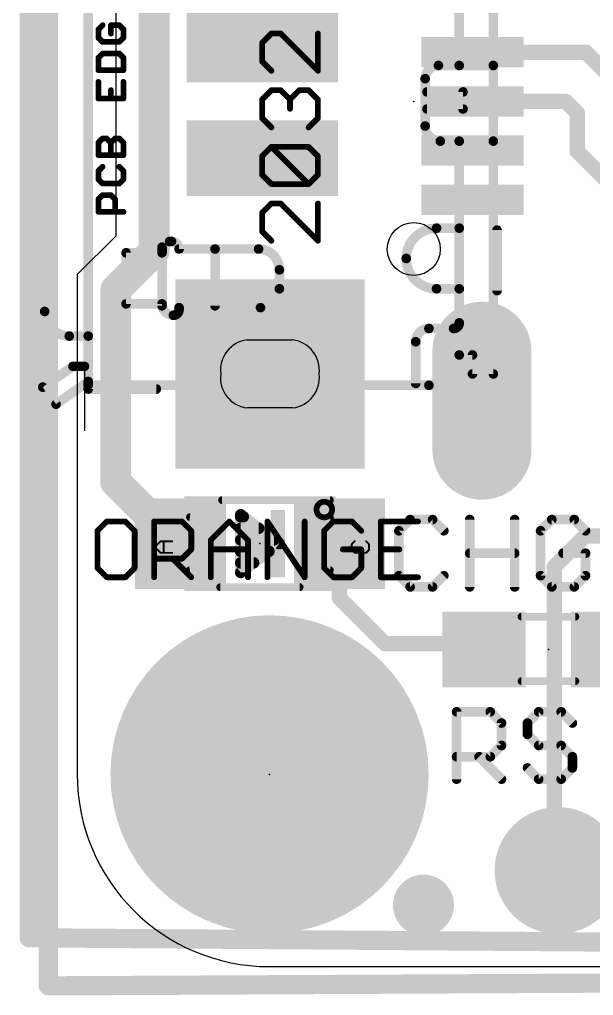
# Model space of a CAD drawing. Extents: x -0.8 to 51.2, y -0.4 to 23.4.
# Drawn here: x -0.76 to 6.82, y -0.38 to 12.51 of the extents above; entities that cross this region are included whole.
import ezdxf

# ---------------------------------------------------------------- set-up
doc = ezdxf.new("R2010")
doc.units = 0
for name, color, linetype in [('1', 12, 'CONTINUOUS'), ('16', 132, 'CONTINUOUS'), ('17', 110, 'CONTINUOUS'), ('18', 110, 'CONTINUOUS'), ('20', 53, 'CONTINUOUS'), ('21', 40, 'CONTINUOUS'), ('23', 40, 'CONTINUOUS'), ('27', 53, 'CONTINUOUS'), ('41', 12, 'CONTINUOUS'), ('42', 132, 'CONTINUOUS'), ('51', 253, 'CONTINUOUS')]:
    doc.layers.add(name, color=color, linetype=linetype)

# ---------------------------------------------------------------- blocks, each defined once
blk = doc.blocks.new('RECT')
blk.add_solid([(-0.5, -0.5), (0.5, -0.5), (-0.5, 0.5), (0.5, 0.5)])
blk = doc.blocks.new('ROUNDP')
at = {"const_width": 0.5}
blk.add_lwpolyline([(0, -0.25, 1), (0, 0.25, 1), (0, -0.25)], format="xyb", dxfattribs=at)
blk = doc.blocks.new('OFFSETP100')
at = {"const_width": 1}
blk.add_lwpolyline([(0, 0), (1, 0)], dxfattribs=at)
at = {"const_width": 0.5}
for points in [[(0, 0.25, 1), (0, -0.25)], [(1, -0.25, 1), (1, 0.25)]]:
    blk.add_lwpolyline(points, format="xyb", dxfattribs=at)
blk = doc.blocks.new('SQUAREP')
blk.add_solid([(-0.5, -0.5), (0.5, -0.5), (-0.5, 0.5), (0.5, 0.5)])
blk = doc.blocks.new('ROUNDV')
at = {"const_width": 0.5}
blk.add_lwpolyline([(0, -0.25, 1), (0, 0.25, 1), (0, -0.25)], format="xyb", dxfattribs=at)

msp = doc.modelspace()

# ---------------------------------------------------------------- linework, layer by layer
at = {"layer": '1'}
for points, const_width in [([(-0.381, 23.241), (-0.381, -0.254)], 0.254), ([(1.016, 9.4488), (1.016, 13.0048)], 0.4064), ([(5.22, 12.08), (6.716, 12.08)], 0.2032), ([(6.716, 12.08), (7.0104, 11.7856)], 0.2032), ([(5.22, 11.43), (6.4516, 11.43)], 0.2032), ([(6.4516, 11.43), (6.604, 11.2776)], 0.2032), ([(6.604, 11.2776), (6.604, 10.7696)], 0.2032), ([(6.604, 10.7696), (7.62, 9.7536)], 0.2032), ([(0.508, 8.9408), (1.016, 9.4488)], 0.4064), ([(0.508, 6.4008), (0.508, 8.9408)], 0.4064), ([(1.3208, 5.588), (0.508, 6.4008)], 0.4064), ([(1.363, 5.588), (1.3208, 5.588)], 0.4064), ([(3.463, 5.588), (3.463, 4.8682)], 0.2032), ([(3.463, 4.8682), (4.064, 4.2672)], 0.2032), ([(4.064, 4.2672), (5.2968, 4.2672)], 0.2032), ([(5.2968, 4.2672), (5.373, 4.191)], 0.2032), ([(-0.381, -0.254), (50.927, 0)], 0.254)]:
    msp.add_lwpolyline(points, dxfattribs=dict(at, const_width=const_width))
for points, const_width in [([(5.22, 12.1308, 1), (5.22, 12.0292)], 0.1016), ([(6.7519, 12.1159, 1), (6.6801, 12.0441)], 0.1016), ([(6.716, 12.0292, 1), (6.716, 12.1308)], 0.1016), ([(5.22, 11.4808, 1), (5.22, 11.3792)], 0.1016), ([(6.4875, 11.4659, 1), (6.4157, 11.3941)], 0.1016), ([(6.4516, 11.3792, 1), (6.4516, 11.4808)], 0.1016), ([(6.6548, 11.2776, 1), (6.5532, 11.2776)], 0.1016), ([(6.5681, 11.2417, 1), (6.6399, 11.3135)], 0.1016), ([(6.6399, 10.8055, 1), (6.5681, 10.7337)], 0.1016), ([(6.5532, 10.7696, 1), (6.6548, 10.7696)], 0.1016), ([(0.9144, 9.4488, 1), (1.1176, 9.4488)], 0.2032), ([(1.0878, 9.377, 1), (0.9442, 9.5206)], 0.2032), ([(0.6096, 8.9408, 1), (0.4064, 8.9408)], 0.2032), ([(0.4362, 9.0126, 1), (0.5798, 8.869)], 0.2032), ([(0.5798, 6.4726, 1), (0.4362, 6.329)], 0.2032), ([(0.4064, 6.4008, 1), (0.6096, 6.4008)], 0.2032), ([(1.3208, 5.6896, 1), (1.3208, 5.4864)], 0.2032), ([(1.249, 5.5162, 1), (1.3926, 5.6598)], 0.2032), ([(1.363, 5.4864, 1), (1.363, 5.6896)], 0.2032), ([(3.5138, 5.588, 1), (3.4122, 5.588)], 0.1016), ([(3.4989, 4.9041, 1), (3.4271, 4.8323)], 0.1016), ([(3.4122, 4.8682, 1), (3.5138, 4.8682)], 0.1016), ([(4.064, 4.318, 1), (4.064, 4.2164)], 0.1016), ([(4.0281, 4.2313, 1), (4.0999, 4.3031)], 0.1016), ([(5.3327, 4.3031, 1), (5.2609, 4.2313)], 0.1016), ([(5.2968, 4.2164, 1), (5.2968, 4.318)], 0.1016), ([(5.3371, 4.1551, 1), (5.4089, 4.2269)], 0.1016), ([(-0.3813, -0.1905, 1), (-0.3807, -0.3175)], 0.127), ([(-0.4445, -0.254, 1), (-0.3175, -0.254)], 0.127)]:
    msp.add_lwpolyline(points, format="xyb", dxfattribs=dict(at, const_width=const_width))
at = {"layer": '16'}
for points, const_width in [([(-0.635, 0.381), (-0.635, 23.241)], 0.254), ([(6.7056, 5.6896), (6.2992, 5.2832)], 0.2032), ([(8.8392, 5.6896), (6.7056, 5.6896)], 0.2032), ([(6.2992, 5.2832), (6.2992, 1.3208)], 0.2032), ([(6.2992, 1.3208), (6.35, 1.27)], 0.2032), ([(51.054, 0), (-0.635, 0.381)], 0.254)]:
    msp.add_lwpolyline(points, dxfattribs=dict(at, const_width=const_width))
for points, const_width in [([(6.7056, 5.7404, 1), (6.7056, 5.6388)], 0.1016), ([(6.7415, 5.6537, 1), (6.6697, 5.7255)], 0.1016), ([(6.35, 5.2832, 1), (6.2484, 5.2832)], 0.1016), ([(6.2633, 5.3191, 1), (6.3351, 5.2473)], 0.1016), ([(6.3351, 1.3567, 1), (6.2633, 1.2849)], 0.1016), ([(6.2484, 1.3208, 1), (6.35, 1.3208)], 0.1016), ([(6.3141, 1.2341, 1), (6.3859, 1.3059)], 0.1016), ([(-0.6345, 0.4445, 1), (-0.6355, 0.3175)], 0.127), ([(-0.6985, 0.381, 1), (-0.5715, 0.381)], 0.127)]:
    msp.add_lwpolyline(points, format="xyb", dxfattribs=dict(at, const_width=const_width))
at = {"layer": '20'}
for p, q in [((0.508, 13.208), (0.508, 9.652)), ((0.508, 9.652), (0, 9.144)), ((0, 9.144), (0, 2.54)), ((2.245, 8.28), (2.845, 8.28)), ((2.845, 7.38), (2.245, 7.38)), ((2.54, 0), (48.26, 0))]:
    msp.add_line(p, q, dxfattribs=at)
msp.add_circle((4.445, 9.48), 0.35, dxfattribs=at)
for centre, radius, start, end in [((2.295, 7.88), 0.4031, 97.125, 187.125), ((2.795, 7.88), 0.4031, 352.875, 82.875), ((2.295, 7.78), 0.4031, 172.875, 262.875), ((2.795, 7.78), 0.4031, 277.125, 7.125), ((2.54, 2.54), 2.54, 180, 270)]:
    msp.add_arc(centre, radius, start, end, dxfattribs=at)
at = {"layer": '21'}
for points, const_width in [([(0.145, 15.23), (0.145, 7.63)], 0.127), ([(5.545, 9.73), (5.545, 8.93)], 0.127), ([(0.145, 7.63), (1.045, 7.63)], 0.127), ([(2.667, 5.588), (2.159, 5.969)], 0.1524), ([(2.159, 5.969), (2.159, 5.207)], 0.1524), ([(2.159, 5.9436), (2.1929, 5.9436)], 0.1524), ([(4.3965, 5.9063), (4.2482, 5.758)], 0.127), ([(4.6931, 5.9063), (4.3965, 5.9063)], 0.127), ([(4.8414, 5.758), (4.6931, 5.9063)], 0.127), ([(5.1837, 5.0165), (5.1837, 5.9063)], 0.127), ([(5.7769, 5.9063), (5.7769, 5.0165)], 0.127), ([(6.2675, 5.9063), (6.1193, 5.758)], 0.127), ([(6.5641, 5.9063), (6.2675, 5.9063)], 0.127), ([(6.7124, 5.758), (6.5641, 5.9063)], 0.127), ([(2.159, 5.7912), (2.3961, 5.7912)], 0.1524), ([(4.2482, 5.758), (4.2482, 5.1648)], 0.127), ([(6.1193, 5.758), (6.1193, 5.1648)], 0.127), ([(2.159, 5.6388), (2.5993, 5.6388)], 0.1524), ([(2.159, 5.207), (2.667, 5.588)], 0.1524), ([(2.159, 5.4864), (2.5315, 5.4864)], 0.1524), ([(5.1837, 5.4614), (5.7769, 5.4614)], 0.127), ([(6.7124, 5.4614), (6.4158, 5.4614)], 0.127), ([(6.7124, 5.1648), (6.7124, 5.4614)], 0.127), ([(2.159, 5.334), (2.3283, 5.334)], 0.1524), ([(4.2482, 5.1648), (4.3965, 5.0165)], 0.127), ([(4.6931, 5.0165), (4.8414, 5.1648)], 0.127), ([(6.1193, 5.1648), (6.2675, 5.0165)], 0.127), ([(6.5641, 5.0165), (6.7124, 5.1648)], 0.127), ([(4.3965, 5.0165), (4.6931, 5.0165)], 0.127), ([(6.2675, 5.0165), (6.5641, 5.0165)], 0.127), ([(5.0102, 2.4765), (5.0102, 3.3663)], 0.127), ([(5.0102, 3.3663), (5.4551, 3.3663)], 0.127), ([(5.4551, 3.3663), (5.6034, 3.218)], 0.127), ([(6.094, 3.3663), (5.9457, 3.218)], 0.127), ([(6.3906, 3.3663), (6.094, 3.3663)], 0.127), ([(6.5389, 3.218), (6.3906, 3.3663)], 0.127), ([(5.6034, 3.218), (5.6034, 2.9214)], 0.127), ([(5.9457, 3.218), (5.9457, 3.0697)], 0.127), ([(5.9457, 3.0697), (6.094, 2.9214)], 0.127), ([(5.6034, 2.9214), (5.4551, 2.7731)], 0.127), ([(6.094, 2.9214), (6.3906, 2.9214)], 0.127), ([(6.3906, 2.9214), (6.5389, 2.7731)], 0.127), ([(5.4551, 2.7731), (5.0102, 2.7731)], 0.127), ([(5.3068, 2.7731), (5.6034, 2.4765)], 0.127), ([(6.5389, 2.7731), (6.5389, 2.6248)], 0.127), ([(6.094, 2.4765), (5.9457, 2.6248)], 0.127), ([(6.5389, 2.6248), (6.3906, 2.4765)], 0.127), ([(6.3906, 2.4765), (6.094, 2.4765)], 0.127)]:
    msp.add_lwpolyline(points, dxfattribs=dict(at, const_width=const_width))
for points, const_width in [([(5.5767, 9.73, 1), (5.5133, 9.73)], 0.0635), ([(5.5133, 8.93, 1), (5.5767, 8.93)], 0.0635), ([(0.145, 7.6618, 1), (0.145, 7.5983)], 0.0635), ([(0.1133, 7.63, 1), (0.1768, 7.63)], 0.0635), ([(1.045, 7.5983, 1), (1.045, 7.6618)], 0.0635), ([(2.1819, 5.9995, 1), (2.1361, 5.9385)], 0.0762), ([(2.1971, 5.969, 1), (2.1209, 5.969)], 0.0762), ([(2.159, 5.9817, 1), (2.159, 5.9055)], 0.0762), ([(2.1929, 5.9055, 1), (2.1929, 5.9817)], 0.0762), ([(4.3965, 5.938, 1), (4.3965, 5.8745)], 0.0635), ([(4.419, 5.8838, 1), (4.3741, 5.9287)], 0.0635), ([(4.7156, 5.9287, 1), (4.6706, 5.8838)], 0.0635), ([(4.6931, 5.8745, 1), (4.6931, 5.938)], 0.0635), ([(5.2155, 5.9063, 1), (5.152, 5.9063)], 0.0635), ([(5.8087, 5.9063, 1), (5.7452, 5.9063)], 0.0635), ([(6.2675, 5.938, 1), (6.2675, 5.8745)], 0.0635), ([(6.29, 5.8838, 1), (6.2451, 5.9287)], 0.0635), ([(6.5866, 5.9287, 1), (6.5417, 5.8838)], 0.0635), ([(6.5641, 5.8745, 1), (6.5641, 5.938)], 0.0635), ([(2.159, 5.8293, 1), (2.159, 5.7531)], 0.0762), ([(2.3961, 5.7531, 1), (2.3961, 5.8293)], 0.0762), ([(4.28, 5.758, 1), (4.2165, 5.758)], 0.0635), ([(4.2258, 5.7804, 1), (4.2707, 5.7355)], 0.0635), ([(4.8189, 5.7355, 1), (4.8638, 5.7804)], 0.0635), ([(6.151, 5.758, 1), (6.0875, 5.758)], 0.0635), ([(6.0968, 5.7804, 1), (6.1417, 5.7355)], 0.0635), ([(6.69, 5.7355, 1), (6.7349, 5.7804)], 0.0635), ([(2.159, 5.6769, 1), (2.159, 5.6007)], 0.0762), ([(2.5993, 5.6007, 1), (2.5993, 5.6769)], 0.0762), ([(2.159, 5.5245, 1), (2.159, 5.4483)], 0.0762), ([(2.5315, 5.4483, 1), (2.5315, 5.5245)], 0.0762), ([(2.6899, 5.5575, 1), (2.6441, 5.6185)], 0.0762), ([(2.6441, 5.5575, 1), (2.6899, 5.6185)], 0.0762), ([(5.1837, 5.4931, 1), (5.1837, 5.4296)], 0.0635), ([(5.7769, 5.4296, 1), (5.7769, 5.4931)], 0.0635), ([(6.4158, 5.4931, 1), (6.4158, 5.4296)], 0.0635), ([(6.7442, 5.4614, 1), (6.6807, 5.4614)], 0.0635), ([(6.7124, 5.4296, 1), (6.7124, 5.4931)], 0.0635), ([(2.159, 5.3721, 1), (2.159, 5.2959)], 0.0762), ([(2.3283, 5.2959, 1), (2.3283, 5.3721)], 0.0762), ([(2.1361, 5.2375, 1), (2.1819, 5.1765)], 0.0762), ([(2.1209, 5.207, 1), (2.1971, 5.207)], 0.0762), ([(4.2707, 5.1872, 1), (4.2258, 5.1423)], 0.0635), ([(4.2165, 5.1648, 1), (4.28, 5.1648)], 0.0635), ([(4.8638, 5.1423, 1), (4.8189, 5.1872)], 0.0635), ([(6.1417, 5.1872, 1), (6.0968, 5.1423)], 0.0635), ([(6.0875, 5.1648, 1), (6.151, 5.1648)], 0.0635), ([(6.6807, 5.1648, 1), (6.7442, 5.1648)], 0.0635), ([(6.7349, 5.1423, 1), (6.69, 5.1872)], 0.0635), ([(4.3965, 5.0483, 1), (4.3965, 4.9848)], 0.0635), ([(4.3741, 4.994, 1), (4.419, 5.039)], 0.0635), ([(4.6706, 5.039, 1), (4.7156, 4.994)], 0.0635), ([(4.6931, 4.9848, 1), (4.6931, 5.0483)], 0.0635), ([(5.152, 5.0165, 1), (5.2155, 5.0165)], 0.0635), ([(5.7452, 5.0165, 1), (5.8087, 5.0165)], 0.0635), ([(6.2675, 5.0483, 1), (6.2675, 4.9848)], 0.0635), ([(6.2451, 4.994, 1), (6.29, 5.039)], 0.0635), ([(6.5417, 5.039, 1), (6.5866, 4.994)], 0.0635), ([(6.5641, 4.9848, 1), (6.5641, 5.0483)], 0.0635), ([(2.54, 0.54, 1), (2.54, 4.54, 1), (2.54, 0.54)], 0.2032), ([(5.0102, 3.398, 1), (5.0102, 3.3345)], 0.0635), ([(5.042, 3.3663, 1), (4.9785, 3.3663)], 0.0635), ([(5.4776, 3.3887, 1), (5.4326, 3.3438)], 0.0635), ([(5.4551, 3.3345, 1), (5.4551, 3.398)], 0.0635), ([(6.094, 3.398, 1), (6.094, 3.3345)], 0.0635), ([(6.1165, 3.3438, 1), (6.0716, 3.3887)], 0.0635), ([(6.4131, 3.3887, 1), (6.3682, 3.3438)], 0.0635), ([(6.3906, 3.3345, 1), (6.3906, 3.398)], 0.0635), ([(5.6351, 3.218, 1), (5.5716, 3.218)], 0.0635), ([(5.5809, 3.1955, 1), (5.6258, 3.2404)], 0.0635), ([(5.9775, 3.218, 1), (5.914, 3.218)], 0.0635), ([(5.9233, 3.2404, 1), (5.9682, 3.1955)], 0.0635), ([(6.5165, 3.1955, 1), (6.5614, 3.2404)], 0.0635), ([(5.914, 3.0697, 1), (5.9775, 3.0697)], 0.0635), ([(5.9682, 3.0921, 1), (5.9233, 3.0472)], 0.0635), ([(5.6258, 2.8989, 1), (5.5809, 2.9438)], 0.0635), ([(6.094, 2.9531, 1), (6.094, 2.8896)], 0.0635), ([(6.0716, 2.8989, 1), (6.1165, 2.9438)], 0.0635), ([(6.4131, 2.9438, 1), (6.3682, 2.8989)], 0.0635), ([(6.3906, 2.8896, 1), (6.3906, 2.9531)], 0.0635), ([(5.0102, 2.8048, 1), (5.0102, 2.7413)], 0.0635), ([(5.3293, 2.7955, 1), (5.2844, 2.7506)], 0.0635), ([(5.4551, 2.7413, 1), (5.4551, 2.8048)], 0.0635), ([(5.5716, 2.9214, 1), (5.6351, 2.9214)], 0.0635), ([(6.5707, 2.7731, 1), (6.5072, 2.7731)], 0.0635), ([(5.4326, 2.7955, 1), (5.4776, 2.7506)], 0.0635), ([(6.5165, 2.7506, 1), (6.5614, 2.7955)], 0.0635), ([(5.9682, 2.6472, 1), (5.9233, 2.6023)], 0.0635), ([(6.5072, 2.6248, 1), (6.5707, 2.6248)], 0.0635), ([(6.5614, 2.6023, 1), (6.5165, 2.6472)], 0.0635), ([(4.9785, 2.4765, 1), (5.042, 2.4765)], 0.0635), ([(5.5809, 2.454, 1), (5.6258, 2.499)], 0.0635), ([(6.094, 2.5083, 1), (6.094, 2.4447)], 0.0635), ([(6.0716, 2.454, 1), (6.1165, 2.499)], 0.0635), ([(6.3682, 2.499, 1), (6.4131, 2.454)], 0.0635), ([(6.3906, 2.4447, 1), (6.3906, 2.5083)], 0.0635)]:
    msp.add_lwpolyline(points, format="xyb", dxfattribs=dict(at, const_width=const_width))
at = {"layer": '23'}
for p in [(4.445, 11.43), (2.413, 5.588), (6.223, 4.191), (2.54, 2.54)]:
    msp.add_point(p, dxfattribs=at)
at = {"layer": '27', "const_width": 0.0762}
for points in [[(2.5641, 12.3264), (2.4413, 12.2035)], [(2.687, 12.3264), (2.5641, 12.3264)], [(3.1785, 11.8349), (2.687, 12.3264)], [(3.1785, 12.3264), (3.1785, 11.8349)], [(2.4413, 12.2035), (2.4413, 11.9577)], [(2.4413, 11.9577), (2.5641, 11.8349)], [(2.4413, 11.4551), (2.5641, 11.5779)], [(2.5641, 11.5779), (2.687, 11.5779)], [(2.687, 11.5779), (2.8099, 11.4551)], [(2.8099, 11.4551), (2.9328, 11.5779)], [(2.9328, 11.5779), (3.0556, 11.5779)], [(3.0556, 11.5779), (3.1785, 11.4551)], [(2.4413, 11.2093), (2.4413, 11.4551)], [(2.8099, 11.4551), (2.8099, 11.3322)], [(3.1785, 11.4551), (3.1785, 11.2093)], [(2.5641, 11.0865), (2.4413, 11.2093)], [(3.1785, 11.2093), (3.0556, 11.0865)], [(2.4413, 10.7066), (2.5641, 10.8295)], [(2.5641, 10.8295), (3.0556, 10.8295)], [(3.0556, 10.338), (2.5641, 10.8295)], [(3.0556, 10.8295), (3.1785, 10.7066)], [(2.4413, 10.4609), (2.4413, 10.7066)], [(3.1785, 10.7066), (3.1785, 10.4609)], [(2.5641, 10.338), (2.4413, 10.4609)], [(3.1785, 10.4609), (3.0556, 10.338)], [(3.0556, 10.338), (2.5641, 10.338)], [(2.5641, 10.0811), (2.4413, 9.9582)], [(2.687, 10.0811), (2.5641, 10.0811)], [(3.1785, 9.5896), (2.687, 10.0811)], [(3.1785, 10.0811), (3.1785, 9.5896)], [(2.4413, 9.9582), (2.4413, 9.7125)], [(2.4413, 9.7125), (2.5641, 9.5896)], [(0.3896, 5.8807), (0.2667, 5.7579)], [(0.6353, 5.8807), (0.3896, 5.8807)], [(0.7582, 5.7579), (0.6353, 5.8807)], [(1.0151, 5.1435), (1.0151, 5.8807)], [(1.0151, 5.8807), (1.3837, 5.8807)], [(1.3837, 5.8807), (1.5066, 5.7579)], [(1.7635, 5.635), (2.0093, 5.8807)], [(2.0093, 5.8807), (2.255, 5.635)], [(2.5119, 5.1435), (2.5119, 5.8807)], [(2.5119, 5.8807), (3.0034, 5.1435)], [(3.0034, 5.1435), (3.0034, 5.8807)], [(3.3832, 5.8807), (3.2604, 5.7579)], [(3.629, 5.8807), (3.3832, 5.8807)], [(3.7518, 5.7579), (3.629, 5.8807)], [(4.5003, 5.8807), (4.0088, 5.8807)], [(4.0088, 5.8807), (4.0088, 5.1435)], [(0.2667, 5.7579), (0.2667, 5.2664)], [(0.7582, 5.2664), (0.7582, 5.7579)], [(1.5066, 5.7579), (1.5066, 5.5121)], [(1.7635, 5.1435), (1.7635, 5.635)], [(2.255, 5.635), (2.255, 5.1435)], [(3.2604, 5.7579), (3.2604, 5.2664)], [(1.5066, 5.5121), (1.3837, 5.3892)], [(1.7635, 5.5121), (2.255, 5.5121)], [(3.7518, 5.5121), (3.5061, 5.5121)], [(3.7518, 5.2664), (3.7518, 5.5121)], [(4.0088, 5.5121), (4.2545, 5.5121)], [(1.3837, 5.3892), (1.0151, 5.3892)], [(1.2609, 5.3892), (1.5066, 5.1435)], [(0.2667, 5.2664), (0.3896, 5.1435)], [(0.6353, 5.1435), (0.7582, 5.2664)], [(3.2604, 5.2664), (3.3832, 5.1435)], [(3.629, 5.1435), (3.7518, 5.2664)], [(0.3896, 5.1435), (0.6353, 5.1435)], [(3.3832, 5.1435), (3.629, 5.1435)], [(4.0088, 5.1435), (4.5003, 5.1435)]]:
    msp.add_lwpolyline(points, dxfattribs=at)
at = {"layer": '27', "const_width": 0.0381}
for points in [[(2.5641, 12.3454, 1), (2.5641, 12.3073)], [(2.5776, 12.3129, 1), (2.5507, 12.3398)], [(2.7005, 12.3398, 1), (2.6735, 12.3129)], [(2.687, 12.3073, 1), (2.687, 12.3454)], [(3.1976, 12.3264, 1), (3.1595, 12.3264)], [(2.4278, 12.217, 1), (2.4547, 12.19)], [(2.4603, 12.2035, 1), (2.4222, 12.2035)], [(2.4547, 11.9712, 1), (2.4278, 11.9443)], [(2.4222, 11.9577, 1), (2.4603, 11.9577)], [(2.5507, 11.8214, 1), (2.5776, 11.8483)], [(3.165, 11.8214, 1), (3.192, 11.8483)], [(3.1595, 11.8349, 1), (3.1976, 11.8349)], [(2.5641, 11.597, 1), (2.5641, 11.5589)], [(2.5776, 11.5645, 1), (2.5507, 11.5914)], [(2.7005, 11.5914, 1), (2.6735, 11.5645)], [(2.687, 11.5589, 1), (2.687, 11.597)], [(2.9328, 11.597, 1), (2.9328, 11.5589)], [(2.9462, 11.5645, 1), (2.9193, 11.5914)], [(3.0691, 11.5914, 1), (3.0422, 11.5645)], [(3.0556, 11.5589, 1), (3.0556, 11.597)], [(2.4603, 11.4551, 1), (2.4222, 11.4551)], [(2.4278, 11.4685, 1), (2.4547, 11.4416)], [(2.8289, 11.4551, 1), (2.7908, 11.4551)], [(2.7964, 11.4685, 1), (2.8234, 11.4416)], [(2.7964, 11.4416, 1), (2.8234, 11.4685)], [(3.1976, 11.4551, 1), (3.1595, 11.4551)], [(3.165, 11.4416, 1), (3.192, 11.4685)], [(2.7908, 11.3322, 1), (2.8289, 11.3322)], [(2.4547, 11.2228, 1), (2.4278, 11.1959)], [(2.4222, 11.2093, 1), (2.4603, 11.2093)], [(3.1595, 11.2093, 1), (3.1976, 11.2093)], [(3.192, 11.1959, 1), (3.165, 11.2228)], [(2.5507, 11.073, 1), (2.5776, 11.0999)], [(3.0422, 11.0999, 1), (3.0691, 11.073)], [(2.5641, 10.8486, 1), (2.5641, 10.8105)], [(2.5776, 10.843, 1), (2.5507, 10.8161)], [(2.5776, 10.8161, 1), (2.5507, 10.843)], [(3.0691, 10.843, 1), (3.0422, 10.8161)], [(3.0556, 10.8105, 1), (3.0556, 10.8486)], [(2.4603, 10.7066, 1), (2.4222, 10.7066)], [(2.4278, 10.7201, 1), (2.4547, 10.6932)], [(3.1976, 10.7066, 1), (3.1595, 10.7066)], [(3.165, 10.6932, 1), (3.192, 10.7201)], [(2.4547, 10.4744, 1), (2.4278, 10.4474)], [(2.4222, 10.4609, 1), (2.4603, 10.4609)], [(3.1595, 10.4609, 1), (3.1976, 10.4609)], [(3.192, 10.4474, 1), (3.165, 10.4744)], [(2.5641, 10.3571, 1), (2.5641, 10.319)], [(2.5507, 10.3246, 1), (2.5776, 10.3515)], [(3.0422, 10.3515, 1), (3.0691, 10.3246)], [(3.0422, 10.3246, 1), (3.0691, 10.3515)], [(3.0556, 10.319, 1), (3.0556, 10.3571)], [(2.5641, 10.1002, 1), (2.5641, 10.0621)], [(2.5776, 10.0676, 1), (2.5507, 10.0946)], [(2.7005, 10.0946, 1), (2.6735, 10.0676)], [(2.687, 10.0621, 1), (2.687, 10.1002)], [(3.1976, 10.0811, 1), (3.1595, 10.0811)], [(2.4603, 9.9582, 1), (2.4222, 9.9582)], [(2.4278, 9.9717, 1), (2.4547, 9.9448)], [(2.4547, 9.726, 1), (2.4278, 9.699)], [(2.4222, 9.7125, 1), (2.4603, 9.7125)], [(2.5507, 9.5762, 1), (2.5776, 9.6031)], [(3.1595, 9.5896, 1), (3.1976, 9.5896)], [(3.165, 9.5762, 1), (3.192, 9.6031)], [(0.3896, 5.8998, 1), (0.3896, 5.8617)], [(0.403, 5.8673, 1), (0.3761, 5.8942)], [(0.6488, 5.8942, 1), (0.6218, 5.8673)], [(0.6353, 5.8617, 1), (0.6353, 5.8998)], [(1.0342, 5.8807, 1), (0.9961, 5.8807)], [(1.0151, 5.8998, 1), (1.0151, 5.8617)], [(1.3972, 5.8942, 1), (1.3703, 5.8673)], [(1.3837, 5.8617, 1), (1.3837, 5.8998)], [(2.0227, 5.8942, 1), (1.9958, 5.8673)], [(2.0227, 5.8673, 1), (1.9958, 5.8942)], [(2.531, 5.8807, 1), (2.4929, 5.8807)], [(2.5278, 5.8913, 1), (2.4961, 5.8702)], [(3.0225, 5.8807, 1), (2.9844, 5.8807)], [(3.3832, 5.8998, 1), (3.3832, 5.8617)], [(3.3967, 5.8673, 1), (3.3698, 5.8942)], [(3.6424, 5.8942, 1), (3.6155, 5.8673)], [(3.629, 5.8617, 1), (3.629, 5.8998)], [(4.0088, 5.8998, 1), (4.0088, 5.8617)], [(4.0278, 5.8807, 1), (3.9897, 5.8807)], [(4.5003, 5.8617, 1), (4.5003, 5.8998)], [(0.2858, 5.7579, 1), (0.2476, 5.7579)], [(0.2532, 5.7713, 1), (0.2802, 5.7444)], [(0.7772, 5.7579, 1), (0.7391, 5.7579)], [(0.7447, 5.7444, 1), (0.7717, 5.7713)], [(1.5257, 5.7579, 1), (1.4876, 5.7579)], [(1.4931, 5.7444, 1), (1.5201, 5.7713)], [(1.7826, 5.635, 1), (1.7445, 5.635)], [(2.2741, 5.635, 1), (2.236, 5.635)], [(3.2794, 5.7579, 1), (3.2413, 5.7579)], [(3.2469, 5.7713, 1), (3.2738, 5.7444)], [(3.7384, 5.7444, 1), (3.7653, 5.7713)], [(1.5201, 5.4986, 1), (1.4931, 5.5256)], [(1.7501, 5.6485, 1), (1.777, 5.6215)], [(1.7635, 5.5312, 1), (1.7635, 5.4931)], [(2.2415, 5.6215, 1), (2.2685, 5.6485)], [(2.255, 5.4931, 1), (2.255, 5.5312)], [(3.5061, 5.5312, 1), (3.5061, 5.4931)], [(3.7709, 5.5121, 1), (3.7328, 5.5121)], [(3.7518, 5.4931, 1), (3.7518, 5.5312)], [(4.0088, 5.5312, 1), (4.0088, 5.4931)], [(4.2545, 5.4931, 1), (4.2545, 5.5312)], [(1.0151, 5.4083, 1), (1.0151, 5.3702)], [(1.2743, 5.4027, 1), (1.2474, 5.3758)], [(1.3703, 5.4027, 1), (1.3972, 5.3758)], [(1.3837, 5.3702, 1), (1.3837, 5.4083)], [(1.4876, 5.5121, 1), (1.5257, 5.5121)], [(0.2802, 5.2798, 1), (0.2532, 5.2529)], [(0.7717, 5.2529, 1), (0.7447, 5.2798)], [(3.2738, 5.2798, 1), (3.2469, 5.2529)], [(3.7653, 5.2529, 1), (3.7384, 5.2798)], [(0.2476, 5.2664, 1), (0.2858, 5.2664)], [(0.3896, 5.1626, 1), (0.3896, 5.1245)], [(0.3761, 5.13, 1), (0.403, 5.157)], [(0.6218, 5.157, 1), (0.6488, 5.13)], [(0.6353, 5.1245, 1), (0.6353, 5.1626)], [(0.7391, 5.2664, 1), (0.7772, 5.2664)], [(0.9961, 5.1435, 1), (1.0342, 5.1435)], [(1.4931, 5.13, 1), (1.5201, 5.157)], [(1.7445, 5.1435, 1), (1.7826, 5.1435)], [(2.236, 5.1435, 1), (2.2741, 5.1435)], [(2.4929, 5.1435, 1), (2.531, 5.1435)], [(2.9844, 5.1435, 1), (3.0225, 5.1435)], [(2.9876, 5.1329, 1), (3.0193, 5.1541)], [(3.2413, 5.2664, 1), (3.2794, 5.2664)], [(3.3832, 5.1626, 1), (3.3832, 5.1245)], [(3.3698, 5.13, 1), (3.3967, 5.157)], [(3.6155, 5.157, 1), (3.6424, 5.13)], [(3.629, 5.1245, 1), (3.629, 5.1626)], [(3.7328, 5.2664, 1), (3.7709, 5.2664)], [(4.0088, 5.1626, 1), (4.0088, 5.1245)], [(3.9897, 5.1435, 1), (4.0278, 5.1435)], [(4.5003, 5.1245, 1), (4.5003, 5.1626)]]:
    msp.add_lwpolyline(points, format="xyb", dxfattribs=at)
at = {"layer": '41', "const_width": 2.032}
msp.add_lwpolyline([(2.54, 1.54, 1), (2.54, 3.54, 1), (2.54, 1.54)], format="xyb", dxfattribs=at)
at = {"layer": '42', "const_width": 2.032}
msp.add_lwpolyline([(2.54, 1.54, 1), (2.54, 3.54, 1), (2.54, 1.54)], format="xyb", dxfattribs=at)
at = {"layer": '51'}
msp.add_line((0.095, 7.93), (0.095, 7.08), dxfattribs=at)
for points, const_width in [([(5.495, 15.005), (5.495, 11.905)], 0.127), ([(0.145, 14.505), (0.145, 8.33)], 0.127), ([(-0.43, 14.155), (-0.43, 8.655)], 0.127), ([(5.045, 11.905), (5.045, 13.08)], 0.127), ([(0.3347, 12.4368), (0.2796, 12.3817)], 0.0762), ([(0.2796, 12.3817), (0.2796, 12.2716)], 0.0762), ([(0.555, 12.4368), (0.4449, 12.4368)], 0.0762), ([(0.4449, 12.4368), (0.4449, 12.3267)], 0.0762), ([(0.6101, 12.3817), (0.555, 12.4368)], 0.0762), ([(0.6101, 12.2716), (0.6101, 12.3817)], 0.0762), ([(0.2796, 12.2716), (0.3347, 12.2165)], 0.0762), ([(0.3347, 12.2165), (0.555, 12.2165)], 0.0762), ([(0.555, 12.2165), (0.6101, 12.2716)], 0.0762), ([(0.3347, 12.0626), (0.2796, 12.0075)], 0.0762), ([(0.2796, 12.0075), (0.2796, 11.8423)], 0.0762), ([(0.555, 12.0626), (0.3347, 12.0626)], 0.0762), ([(0.6101, 12.0075), (0.555, 12.0626)], 0.0762), ([(0.6101, 11.8423), (0.6101, 12.0075)], 0.0762), ([(0.2796, 11.8423), (0.6101, 11.8423)], 0.0762), ([(4.77, 11.905), (5.045, 11.905)], 0.127), ([(5.045, 11.905), (5.495, 11.905)], 0.127), ([(5.495, 11.905), (5.495, 10.905)], 0.127), ([(4.595, 11.105), (4.595, 11.73)], 0.127), ([(0.2796, 11.6884), (0.2796, 11.4681)], 0.0762), ([(0.4449, 11.4681), (0.4449, 11.5783)], 0.0762), ([(0.6101, 11.4681), (0.6101, 11.6884)], 0.0762), ([(4.62, 11.555), (5.095, 11.555)], 0.127), ([(5.095, 11.555), (5.095, 11.33)], 0.127), ([(0.2796, 11.4681), (0.6101, 11.4681)], 0.0762), ([(5.095, 11.33), (4.62, 11.33)], 0.127), ([(0.2796, 10.8849), (0.3347, 10.94)], 0.0762), ([(0.3347, 10.94), (0.3898, 10.94)], 0.0762), ([(0.3898, 10.94), (0.4449, 10.8849)], 0.0762), ([(0.4449, 10.8849), (0.4999, 10.94)], 0.0762), ([(0.4999, 10.94), (0.555, 10.94)], 0.0762), ([(0.555, 10.94), (0.6101, 10.8849)], 0.0762), ([(5.045, 10.905), (4.795, 10.905)], 0.127), ([(5.045, 9.755), (5.045, 10.905)], 0.127), ([(5.495, 10.905), (5.045, 10.905)], 0.127), ([(5.495, 10.905), (5.495, 7.83)], 0.127), ([(0.2796, 10.7197), (0.2796, 10.8849)], 0.0762), ([(0.4449, 10.7197), (0.4449, 10.8849)], 0.0762), ([(0.6101, 10.8849), (0.6101, 10.7197)], 0.0762), ([(0.6101, 10.7197), (0.2796, 10.7197)], 0.0762), ([(0.3347, 10.5658), (0.2796, 10.5107)], 0.0762), ([(0.6101, 10.5107), (0.555, 10.5658)], 0.0762), ([(0.2796, 10.5107), (0.2796, 10.4006)], 0.0762), ([(0.6101, 10.4006), (0.6101, 10.5107)], 0.0762), ([(0.2796, 10.4006), (0.3347, 10.3455)], 0.0762), ([(0.3347, 10.3455), (0.555, 10.3455)], 0.0762), ([(0.555, 10.3455), (0.6101, 10.4006)], 0.0762), ([(0.2796, 10.1365), (0.3347, 10.1916)], 0.0762), ([(0.3347, 10.1916), (0.4449, 10.1916)], 0.0762), ([(0.4449, 10.1916), (0.4999, 10.1365)], 0.0762), ([(0.2796, 9.9713), (0.2796, 10.1365)], 0.0762), ([(0.4999, 10.1365), (0.4999, 9.9713)], 0.0762), ([(0.6101, 9.9713), (0.2796, 9.9713)], 0.0762), ([(5.045, 9.755), (4.745, 9.755)], 0.127), ([(5.045, 8.955), (5.045, 9.755)], 0.127), ([(1.12, 9.43), (1.12, 9.505)], 0.127), ([(1.22, 9.58), (1.245, 9.58)], 0.127), ([(1.345, 9.48), (1.82, 9.48)], 0.127), ([(1.82, 9.48), (2.395, 9.48)], 0.127), ([(1.82, 9.48), (1.82, 8.73)], 0.127), ([(0.645, 8.755), (0.645, 9.43)], 0.127), ([(0.645, 9.43), (1.12, 9.43)], 0.127), ([(1.12, 9.43), (1.12, 8.73)], 0.127), ([(2.67, 9.205), (2.67, 8.955)], 0.127), ([(4.745, 8.955), (5.045, 8.955)], 0.127), ([(5.045, 8.955), (5.045, 8.505)], 0.127), ([(1.12, 8.755), (0.645, 8.755)], 0.127), ([(2.42, 8.705), (1.345, 8.705)], 0.127), ([(1.345, 8.705), (1.345, 8.68)], 0.127), ([(5.045, 8.08), (5.045, 8.505)], 0.127), ([(-0.105, 8.33), (0.145, 8.33)], 0.127), ([(0.145, 8.33), (0.145, 7.73)], 0.127), ([(4.97, 8.43), (4.645, 8.43)], 0.127), ([(4.47, 8.255), (4.47, 7.705)], 0.127), ([(5.22, 8.08), (5.045, 8.08)], 0.127), ([(5.22, 7.83), (5.22, 8.08)], 0.127), ([(-0.455, 7.655), (-0.055, 7.93)], 0.127), ([(-0.055, 7.93), (0.095, 7.93)], 0.127), ([(5.495, 7.83), (5.22, 7.83)], 0.127), ([(0.145, 7.73), (-0.28, 7.43)], 0.127), ([(0.145, 7.73), (0.145, 7.68)], 0.127), ([(0.145, 7.68), (4.645, 7.68)], 0.127), ([(-0.28, 7.43), (-0.455, 7.655)], 0.127), ([(1.913, 6.163), (3.338, 6.163)], 0.1016), ([(1.0255, 5.5431), (1.1018, 5.6193)], 0.0254), ([(1.1018, 5.4668), (1.0255, 5.5431)], 0.0254), ([(1.1018, 5.6193), (1.2543, 5.6193)], 0.0254), ([(1.1399, 5.4668), (1.1399, 5.6193)], 0.0254), ([(3.6636, 5.6193), (3.6255, 5.5812)], 0.0254), ([(3.6255, 5.5812), (3.6255, 5.505)], 0.0254), ([(3.8543, 5.5812), (3.8162, 5.6193)], 0.0254), ([(3.8543, 5.505), (3.8543, 5.5812)], 0.0254), ([(1.2543, 5.4668), (1.1018, 5.4668)], 0.0254), ([(3.6255, 5.505), (3.6636, 5.4668)], 0.0254), ([(3.6636, 5.4668), (3.8162, 5.4668)], 0.0254), ([(3.8162, 5.4668), (3.8543, 5.505)], 0.0254), ([(2.938, 5.013), (1.888, 5.013)], 0.1016), ([(5.867, 4.623), (6.579, 4.623)], 0.1016), ([(5.867, 3.772), (6.579, 3.772)], 0.1016)]:
    msp.add_lwpolyline(points, dxfattribs=dict(at, const_width=const_width))
for points, const_width in [([(0.2987, 12.3817, 1), (0.2606, 12.3817)], 0.0381), ([(0.2661, 12.3952, 1), (0.2931, 12.3683)], 0.0381), ([(0.3482, 12.4234, 1), (0.3212, 12.4503)], 0.0381), ([(0.4639, 12.4368, 1), (0.4258, 12.4368)], 0.0381), ([(0.4449, 12.4559, 1), (0.4449, 12.4178)], 0.0381), ([(0.5685, 12.4503, 1), (0.5416, 12.4234)], 0.0381), ([(0.555, 12.4178, 1), (0.555, 12.4559)], 0.0381), ([(0.6291, 12.3817, 1), (0.591, 12.3817)], 0.0381), ([(0.5966, 12.3683, 1), (0.6236, 12.3952)], 0.0381), ([(0.2931, 12.2851, 1), (0.2661, 12.2581)], 0.0381), ([(0.2606, 12.2716, 1), (0.2987, 12.2716)], 0.0381), ([(0.3347, 12.2356, 1), (0.3347, 12.1975)], 0.0381), ([(0.3212, 12.203, 1), (0.3482, 12.23)], 0.0381), ([(0.4258, 12.3267, 1), (0.4639, 12.3267)], 0.0381), ([(0.5416, 12.23, 1), (0.5685, 12.203)], 0.0381), ([(0.555, 12.1975, 1), (0.555, 12.2356)], 0.0381), ([(0.591, 12.2716, 1), (0.6291, 12.2716)], 0.0381), ([(0.6236, 12.2581, 1), (0.5966, 12.2851)], 0.0381), ([(0.2987, 12.0075, 1), (0.2606, 12.0075)], 0.0381), ([(0.2661, 12.021, 1), (0.2931, 11.9941)], 0.0381), ([(0.3347, 12.0817, 1), (0.3347, 12.0436)], 0.0381), ([(0.3482, 12.0491, 1), (0.3212, 12.0761)], 0.0381), ([(0.5685, 12.0761, 1), (0.5416, 12.0491)], 0.0381), ([(0.555, 12.0436, 1), (0.555, 12.0817)], 0.0381), ([(0.6291, 12.0075, 1), (0.591, 12.0075)], 0.0381), ([(0.5966, 11.9941, 1), (0.6236, 12.021)], 0.0381), ([(0.2796, 11.8613, 1), (0.2796, 11.8232)], 0.0381), ([(0.6101, 11.8232, 1), (0.6101, 11.8613)], 0.0381), ([(4.77, 11.905, 0.4142), (4.595, 11.73)], 0.127), ([(4.77, 11.9368, 1), (4.77, 11.8733)], 0.0635), ([(4.77, 11.8733, 1), (4.77, 11.9368)], 0.0635), ([(5.045, 11.9368, 1), (5.045, 11.8733)], 0.0635), ([(5.0133, 11.905, 1), (5.0767, 11.905)], 0.0635), ([(5.045, 11.8733, 1), (5.045, 11.9368)], 0.0635), ([(5.5267, 11.905, 1), (5.4633, 11.905)], 0.0635), ([(5.4633, 11.905, 1), (5.5267, 11.905)], 0.0635), ([(5.495, 11.8733, 1), (5.495, 11.9368)], 0.0635), ([(0.2606, 11.8423, 1), (0.2987, 11.8423)], 0.0381), ([(0.591, 11.8423, 1), (0.6291, 11.8423)], 0.0381), ([(4.6268, 11.73, 1), (4.5633, 11.73)], 0.0635), ([(4.5633, 11.73, 1), (4.6268, 11.73)], 0.0635), ([(0.2987, 11.6884, 1), (0.2606, 11.6884)], 0.0381), ([(0.4639, 11.5783, 1), (0.4258, 11.5783)], 0.0381), ([(0.6291, 11.6884, 1), (0.591, 11.6884)], 0.0381), ([(4.62, 11.5868, 1), (4.62, 11.5232)], 0.0635), ([(5.1268, 11.555, 1), (5.0633, 11.555)], 0.0635), ([(5.095, 11.5232, 1), (5.095, 11.5868)], 0.0635), ([(0.2796, 11.4871, 1), (0.2796, 11.449)], 0.0381), ([(0.2606, 11.4681, 1), (0.2987, 11.4681)], 0.0381), ([(0.4258, 11.4681, 1), (0.4639, 11.4681)], 0.0381), ([(0.591, 11.4681, 1), (0.6291, 11.4681)], 0.0381), ([(0.6101, 11.449, 1), (0.6101, 11.4871)], 0.0381), ([(4.62, 11.3618, 1), (4.62, 11.2982)], 0.0635), ([(5.0633, 11.33, 1), (5.1268, 11.33)], 0.0635), ([(5.095, 11.2982, 1), (5.095, 11.3618)], 0.0635), ([(4.595, 11.105, 0.4142), (4.795, 10.905)], 0.127), ([(4.6268, 11.105, 1), (4.5633, 11.105)], 0.0635), ([(4.5633, 11.105, 1), (4.6268, 11.105)], 0.0635), ([(0.3347, 10.9591, 1), (0.3347, 10.921)], 0.0381), ([(0.3482, 10.9265, 1), (0.3212, 10.9535)], 0.0381), ([(0.4033, 10.9535, 1), (0.3763, 10.9265)], 0.0381), ([(0.3898, 10.921, 1), (0.3898, 10.9591)], 0.0381), ([(0.4999, 10.9591, 1), (0.4999, 10.921)], 0.0381), ([(0.5134, 10.9265, 1), (0.4865, 10.9535)], 0.0381), ([(0.5685, 10.9535, 1), (0.5416, 10.9265)], 0.0381), ([(0.555, 10.921, 1), (0.555, 10.9591)], 0.0381), ([(4.795, 10.9368, 1), (4.795, 10.8733)], 0.0635), ([(4.795, 10.8733, 1), (4.795, 10.9368)], 0.0635), ([(5.045, 10.9368, 1), (5.045, 10.8733)], 0.0635), ([(5.0767, 10.905, 1), (5.0133, 10.905)], 0.0635), ([(5.045, 10.8733, 1), (5.045, 10.9368)], 0.0635), ([(5.5267, 10.905, 1), (5.4633, 10.905)], 0.0635), ([(5.495, 10.8733, 1), (5.495, 10.9368)], 0.0635), ([(0.2987, 10.8849, 1), (0.2606, 10.8849)], 0.0381), ([(0.2661, 10.8984, 1), (0.2931, 10.8715)], 0.0381), ([(0.4639, 10.8849, 1), (0.4258, 10.8849)], 0.0381), ([(0.4314, 10.8984, 1), (0.4583, 10.8715)], 0.0381), ([(0.4314, 10.8715, 1), (0.4583, 10.8984)], 0.0381), ([(0.6291, 10.8849, 1), (0.591, 10.8849)], 0.0381), ([(0.5966, 10.8715, 1), (0.6236, 10.8984)], 0.0381), ([(5.4633, 10.905, 1), (5.5267, 10.905)], 0.0635), ([(0.2796, 10.7387, 1), (0.2796, 10.7006)], 0.0381), ([(0.2606, 10.7197, 1), (0.2987, 10.7197)], 0.0381), ([(0.4258, 10.7197, 1), (0.4639, 10.7197)], 0.0381), ([(0.591, 10.7197, 1), (0.6291, 10.7197)], 0.0381), ([(0.6101, 10.7006, 1), (0.6101, 10.7387)], 0.0381), ([(0.3482, 10.5523, 1), (0.3212, 10.5793)], 0.0381), ([(0.5685, 10.5793, 1), (0.5416, 10.5523)], 0.0381), ([(0.2987, 10.5107, 1), (0.2606, 10.5107)], 0.0381), ([(0.2661, 10.5242, 1), (0.2931, 10.4972)], 0.0381), ([(0.6291, 10.5107, 1), (0.591, 10.5107)], 0.0381), ([(0.5966, 10.4972, 1), (0.6236, 10.5242)], 0.0381), ([(0.2931, 10.414, 1), (0.2661, 10.3871)], 0.0381), ([(0.2606, 10.4006, 1), (0.2987, 10.4006)], 0.0381), ([(0.3347, 10.3645, 1), (0.3347, 10.3264)], 0.0381), ([(0.3212, 10.332, 1), (0.3482, 10.3589)], 0.0381), ([(0.5416, 10.3589, 1), (0.5685, 10.332)], 0.0381), ([(0.555, 10.3264, 1), (0.555, 10.3645)], 0.0381), ([(0.591, 10.4006, 1), (0.6291, 10.4006)], 0.0381), ([(0.6236, 10.3871, 1), (0.5966, 10.414)], 0.0381), ([(0.3347, 10.2106, 1), (0.3347, 10.1725)], 0.0381), ([(0.3482, 10.1781, 1), (0.3212, 10.2051)], 0.0381), ([(0.4583, 10.2051, 1), (0.4314, 10.1781)], 0.0381), ([(0.4449, 10.1725, 1), (0.4449, 10.2106)], 0.0381), ([(0.2987, 10.1365, 1), (0.2606, 10.1365)], 0.0381), ([(0.2661, 10.15, 1), (0.2931, 10.123)], 0.0381), ([(0.519, 10.1365, 1), (0.4809, 10.1365)], 0.0381), ([(0.4865, 10.123, 1), (0.5134, 10.15)], 0.0381), ([(0.2796, 9.9903, 1), (0.2796, 9.9522)], 0.0381), ([(0.2606, 9.9713, 1), (0.2987, 9.9713)], 0.0381), ([(0.4809, 9.9713, 1), (0.519, 9.9713)], 0.0381), ([(0.6101, 9.9522, 1), (0.6101, 9.9903)], 0.0381), ([(4.745, 9.755, 0.4142), (4.345, 9.355)], 0.127), ([(4.745, 9.7868, 1), (4.745, 9.7233)], 0.0635), ([(4.745, 9.7233, 1), (4.745, 9.7868)], 0.0635), ([(5.0767, 9.755, 1), (5.0133, 9.755)], 0.0635), ([(5.045, 9.7233, 1), (5.045, 9.7868)], 0.0635), ([(5.0133, 9.755, 1), (5.0767, 9.755)], 0.0635), ([(1.22, 9.58, 0.4142), (1.12, 9.505)], 0.127), ([(1.0886, 9.5095, 1), (1.1514, 9.5005)], 0.0635), ([(1.1518, 9.505, 1), (1.0883, 9.505)], 0.0635), ([(1.22, 9.6118, 1), (1.22, 9.5482)], 0.0635), ([(1.245, 9.6118, 1), (1.245, 9.5482)], 0.0635), ([(1.345, 9.48, 0.4142), (1.245, 9.58)], 0.127), ([(1.2155, 9.5486, 1), (1.2245, 9.6114)], 0.0635), ([(1.245, 9.5482, 1), (1.245, 9.6118)], 0.0635), ([(1.345, 9.5118, 1), (1.345, 9.4482)], 0.0635), ([(1.82, 9.5118, 1), (1.82, 9.4482)], 0.0635), ([(1.8518, 9.48, 1), (1.7883, 9.48)], 0.0635), ([(1.82, 9.4482, 1), (1.82, 9.5118)], 0.0635), ([(2.395, 9.5118, 1), (2.395, 9.4482)], 0.0635), ([(2.67, 9.205, 0.4142), (2.395, 9.48)], 0.127), ([(2.395, 9.4482, 1), (2.395, 9.5118)], 0.0635), ([(0.645, 9.4618, 1), (0.645, 9.3982)], 0.0635), ([(0.6767, 9.43, 1), (0.6133, 9.43)], 0.0635), ([(1.1518, 9.43, 1), (1.0883, 9.43)], 0.0635), ([(1.0883, 9.43, 1), (1.1518, 9.43)], 0.0635), ([(1.12, 9.3982, 1), (1.12, 9.4618)], 0.0635), ([(1.3133, 9.48, 1), (1.3767, 9.48)], 0.0635), ([(4.345, 9.355, 0.4142), (4.745, 8.955)], 0.127), ([(4.3768, 9.355, 1), (4.3133, 9.355)], 0.0635), ([(4.3133, 9.355, 1), (4.3768, 9.355)], 0.0635), ([(2.7018, 9.205, 1), (2.6382, 9.205)], 0.0635), ([(2.6382, 9.205, 1), (2.7018, 9.205)], 0.0635), ([(2.42, 8.705, 0.4142), (2.67, 8.955)], 0.127), ([(2.7018, 8.955, 1), (2.6382, 8.955)], 0.0635), ([(2.6382, 8.955, 1), (2.7018, 8.955)], 0.0635), ([(4.745, 8.9868, 1), (4.745, 8.9232)], 0.0635), ([(4.745, 8.9232, 1), (4.745, 8.9868)], 0.0635), ([(5.0767, 8.955, 1), (5.0133, 8.955)], 0.0635), ([(5.0133, 8.955, 1), (5.0767, 8.955)], 0.0635), ([(5.045, 8.9232, 1), (5.045, 8.9868)], 0.0635), ([(0.645, 8.7868, 1), (0.645, 8.7233)], 0.0635), ([(0.6133, 8.755, 1), (0.6767, 8.755)], 0.0635), ([(1.12, 8.755, 0.4142), (1.27, 8.605)], 0.127), ([(1.1518, 8.755, 1), (1.0883, 8.755)], 0.0635), ([(1.12, 8.7233, 1), (1.12, 8.7868)], 0.0635), ([(1.345, 8.7368, 1), (1.345, 8.6732)], 0.0635), ([(1.3767, 8.705, 1), (1.3133, 8.705)], 0.0635), ([(2.42, 8.7368, 1), (2.42, 8.6732)], 0.0635), ([(2.42, 8.6732, 1), (2.42, 8.7368)], 0.0635), ([(-0.43, 8.655, 0.4142), (-0.105, 8.33)], 0.127), ([(-0.3982, 8.655, 1), (-0.4617, 8.655)], 0.0635), ([(-0.4617, 8.655, 1), (-0.3982, 8.655)], 0.0635), ([(1.0883, 8.73, 1), (1.1518, 8.73)], 0.0635), ([(1.27, 8.605, 0.4142), (1.345, 8.68)], 0.127), ([(1.27, 8.6368, 1), (1.27, 8.5732)], 0.0635), ([(1.27, 8.5732, 1), (1.27, 8.6368)], 0.0635), ([(1.3767, 8.68, 1), (1.3133, 8.68)], 0.0635), ([(1.3133, 8.68, 1), (1.3767, 8.68)], 0.0635), ([(1.7883, 8.73, 1), (1.8518, 8.73)], 0.0635), ([(4.97, 8.43, 0.4142), (5.045, 8.505)], 0.127), ([(5.0767, 8.505, 1), (5.0133, 8.505)], 0.0635), ([(5.0767, 8.505, 1), (5.0133, 8.505)], 0.0635), ([(5.0133, 8.505, 1), (5.0767, 8.505)], 0.0635), ([(-0.105, 8.3618, 1), (-0.105, 8.2982)], 0.0635), ([(-0.105, 8.2982, 1), (-0.105, 8.3618)], 0.0635), ([(0.1768, 8.33, 1), (0.1133, 8.33)], 0.0635), ([(0.145, 8.2982, 1), (0.145, 8.3618)], 0.0635), ([(4.645, 8.43, 0.4142), (4.47, 8.255)], 0.127), ([(4.645, 8.4618, 1), (4.645, 8.3982)], 0.0635), ([(4.645, 8.3982, 1), (4.645, 8.4618)], 0.0635), ([(4.97, 8.4618, 1), (4.97, 8.3982)], 0.0635), ([(4.97, 8.3982, 1), (4.97, 8.4618)], 0.0635), ([(0.1133, 8.33, 1), (0.1768, 8.33)], 0.0635), ([(4.5018, 8.255, 1), (4.4383, 8.255)], 0.0635), ([(4.4383, 8.255, 1), (4.5018, 8.255)], 0.0635), ([(4.645, 7.68, 0.4142), (5.045, 8.08)], 0.127), ([(5.045, 8.1118, 1), (5.045, 8.0482)], 0.0635), ([(5.0767, 8.08, 1), (5.0133, 8.08)], 0.0635), ([(5.2518, 8.08, 1), (5.1883, 8.08)], 0.0635), ([(5.22, 8.0482, 1), (5.22, 8.1118)], 0.0635), ([(-0.055, 7.9618, 1), (-0.055, 7.8983)], 0.0635), ([(-0.037, 7.9038, 1), (-0.073, 7.9562)], 0.0635), ([(0.095, 7.8983, 1), (0.095, 7.9618)], 0.0635), ([(5.0133, 8.08, 1), (5.0767, 8.08)], 0.0635), ([(5.22, 7.8617, 1), (5.22, 7.7983)], 0.0635), ([(5.495, 7.7983, 1), (5.495, 7.8617)], 0.0635), ([(0.145, 7.7118, 1), (0.145, 7.6483)], 0.0635), ([(0.1768, 7.73, 1), (0.1133, 7.73)], 0.0635), ([(0.1133, 7.73, 1), (0.1768, 7.73)], 0.0635), ([(0.1633, 7.7041, 1), (0.1267, 7.7559)], 0.0635), ([(4.4383, 7.705, 1), (4.5018, 7.705)], 0.0635), ([(4.645, 7.7118, 1), (4.645, 7.6483)], 0.0635), ([(4.645, 7.6483, 1), (4.645, 7.7118)], 0.0635), ([(5.1883, 7.83, 1), (5.2518, 7.83)], 0.0635), ([(5.4633, 7.83, 1), (5.5267, 7.83)], 0.0635), ([(-0.4299, 7.6745, 1), (-0.4801, 7.6355)], 0.0635), ([(-0.473, 7.6812, 1), (-0.437, 7.6288)], 0.0635), ([(0.1133, 7.68, 1), (0.1768, 7.68)], 0.0635), ([(-0.2983, 7.4559, 1), (-0.2617, 7.4041)], 0.0635), ([(-0.3051, 7.4105, 1), (-0.2549, 7.4495)], 0.0635), ([(1.913, 6.1884, 1), (1.913, 6.1376)], 0.0508), ([(3.338, 6.1376, 1), (3.338, 6.1884)], 0.0508), ([(3.263, 5.935, 1), (3.263, 6.141, 1), (3.263, 5.935)], 0.0762), ([(1.488, 5.238, 0.8571), (1.488, 5.938)], 0.1016), ([(1.4919, 5.9631, 1), (1.4841, 5.9129)], 0.0508), ([(3.338, 5.938, 0.8571), (3.338, 5.238)], 0.1016), ([(3.3419, 5.9129, 1), (3.3341, 5.9631)], 0.0508), ([(1.03, 5.5476, 1), (1.021, 5.5386)], 0.0127), ([(1.021, 5.5476, 1), (1.03, 5.5386)], 0.0127), ([(1.1018, 5.6257, 1), (1.1018, 5.613)], 0.0127), ([(1.1063, 5.6149, 1), (1.0973, 5.6238)], 0.0127), ([(1.1463, 5.6193, 1), (1.1336, 5.6193)], 0.0127), ([(1.2543, 5.613, 1), (1.2543, 5.6257)], 0.0127), ([(3.621, 5.5857, 1), (3.63, 5.5767)], 0.0127), ([(3.6319, 5.5812, 1), (3.6192, 5.5812)], 0.0127), ([(3.6681, 5.6149, 1), (3.6591, 5.6238)], 0.0127), ([(3.8207, 5.6238, 1), (3.8117, 5.6149)], 0.0127), ([(3.8607, 5.5812, 1), (3.848, 5.5812)], 0.0127), ([(3.8498, 5.5767, 1), (3.8588, 5.5857)], 0.0127), ([(1.1018, 5.4732, 1), (1.1018, 5.4605)], 0.0127), ([(1.0973, 5.4623, 1), (1.1063, 5.4713)], 0.0127), ([(1.1336, 5.4668, 1), (1.1463, 5.4668)], 0.0127), ([(1.2543, 5.4605, 1), (1.2543, 5.4732)], 0.0127), ([(3.63, 5.5094, 1), (3.621, 5.5005)], 0.0127), ([(3.6192, 5.505, 1), (3.6319, 5.505)], 0.0127), ([(3.6636, 5.4732, 1), (3.6636, 5.4605)], 0.0127), ([(3.6591, 5.4623, 1), (3.6681, 5.4713)], 0.0127), ([(3.8117, 5.4713, 1), (3.8207, 5.4623)], 0.0127), ([(3.8162, 5.4605, 1), (3.8162, 5.4732)], 0.0127), ([(3.848, 5.505, 1), (3.8607, 5.505)], 0.0127), ([(3.8588, 5.5005, 1), (3.8498, 5.5094)], 0.0127), ([(1.4841, 5.2631, 1), (1.4919, 5.2129)], 0.0508), ([(3.3341, 5.2129, 1), (3.3419, 5.2631)], 0.0508), ([(1.888, 5.0384, 1), (1.888, 4.9876)], 0.0508), ([(2.938, 4.9876, 1), (2.938, 5.0384)], 0.0508), ([(5.867, 4.6484, 1), (5.867, 4.5976)], 0.0508), ([(6.579, 4.5976, 1), (6.579, 4.6484)], 0.0508), ([(5.867, 3.7974, 1), (5.867, 3.7466)], 0.0508), ([(6.579, 3.7466, 1), (6.579, 3.7974)], 0.0508)]:
    msp.add_lwpolyline(points, format="xyb", dxfattribs=dict(at, const_width=const_width))

# ---------------------------------------------------------------- block references
at = {"layer": '1'}
for p, xscale in [((2.445, 12.18), 2), ((2.445, 10.68), 2), ((5.373, 4.191), 1.1), ((7.073, 4.191), 1.1)]:
    msp.add_blockref('RECT', p, dxfattribs=dict(at, xscale=xscale))
at = {"layer": '1', "rotation": 270}
for p, xscale, yscale in [((5.22, 12.08), 0.4, 1.35), ((5.22, 11.43), 0.4, 1.35), ((5.22, 10.78), 0.4, 1.35), ((5.22, 10.13), 0.4, 1.35), ((1.363, 5.588), 1.2, 1.2), ((3.463, 5.588), 1.2, 1.2)]:
    msp.add_blockref('RECT', p, dxfattribs=dict(at, xscale=xscale, yscale=yscale))
at = {"layer": '17', "xscale": 2.5, "yscale": 2.5}
msp.add_blockref('SQUAREP', (2.545, 7.83), dxfattribs=at)
msp.add_blockref('SQUAREP', (2.545, 7.83), dxfattribs=at)
at = {"layer": '17', "rotation": 270}
for name, p, xscale, yscale in [('OFFSETP100', (5.345, 8.13), 1.308, 1.308), ('OFFSETP100', (5.345, 8.13), 1.308, 1.308), ('ROUNDP', (2.54, 2.54), 3.516, 3.516), ('ROUNDP', (2.54, 2.54), 3.516, 3.516), ('ROUNDP', (6.35, 1.27), 1.6764, 1.6764), ('ROUNDP', (6.35, 1.27), 1.6764, 1.6764)]:
    msp.add_blockref(name, p, dxfattribs=dict(at, xscale=xscale, yscale=yscale))
at = {"layer": '18', "xscale": 0.8064, "yscale": 0.8064}
msp.add_blockref('ROUNDV', (4.572, 0.8128), dxfattribs=at)
msp.add_blockref('ROUNDV', (4.572, 0.8128), dxfattribs=at)
at = {"layer": '21', "xscale": 0.889, "yscale": 0.1905, "rotation": 270}
msp.add_blockref('RECT', (2.6488, 5.588), dxfattribs=at)
at = {"layer": '51'}
for p, xscale, yscale, rotation in [((1.663, 6.0505), 0.325, 0.5, 270), ((3.3755, 6.0505), 0.325, 0.075, 270), ((3.044, 6.038), 0.3, 0.262, 270), ((1.788, 5.838), 0.15, 0.25, 270), ((3.038, 5.838), 0.15, 0.25, 270), ((1.8255, 5.588), 0.4, 0.175, 270), ((3.0005, 5.588), 0.4, 0.175, 270), ((1.663, 5.1255), 0.325, 0.5, 270), ((1.788, 5.338), 0.15, 0.25, 270), ((3.038, 5.338), 0.15, 0.25, 270), ((3.163, 5.1255), 0.325, 0.5, 270), ((6.35, 1.27), 0.508, 0.508, 180)]:
    msp.add_blockref('RECT', p, dxfattribs=dict(at, xscale=xscale, yscale=yscale, rotation=rotation))
at = {"layer": '51', "xscale": 0.5001, "yscale": 0.95}
for p in [(5.6349, 4.1961), (6.8033, 4.1961)]:
    msp.add_blockref('RECT', p, dxfattribs=at)

doc.saveas('drawing.dxf')
